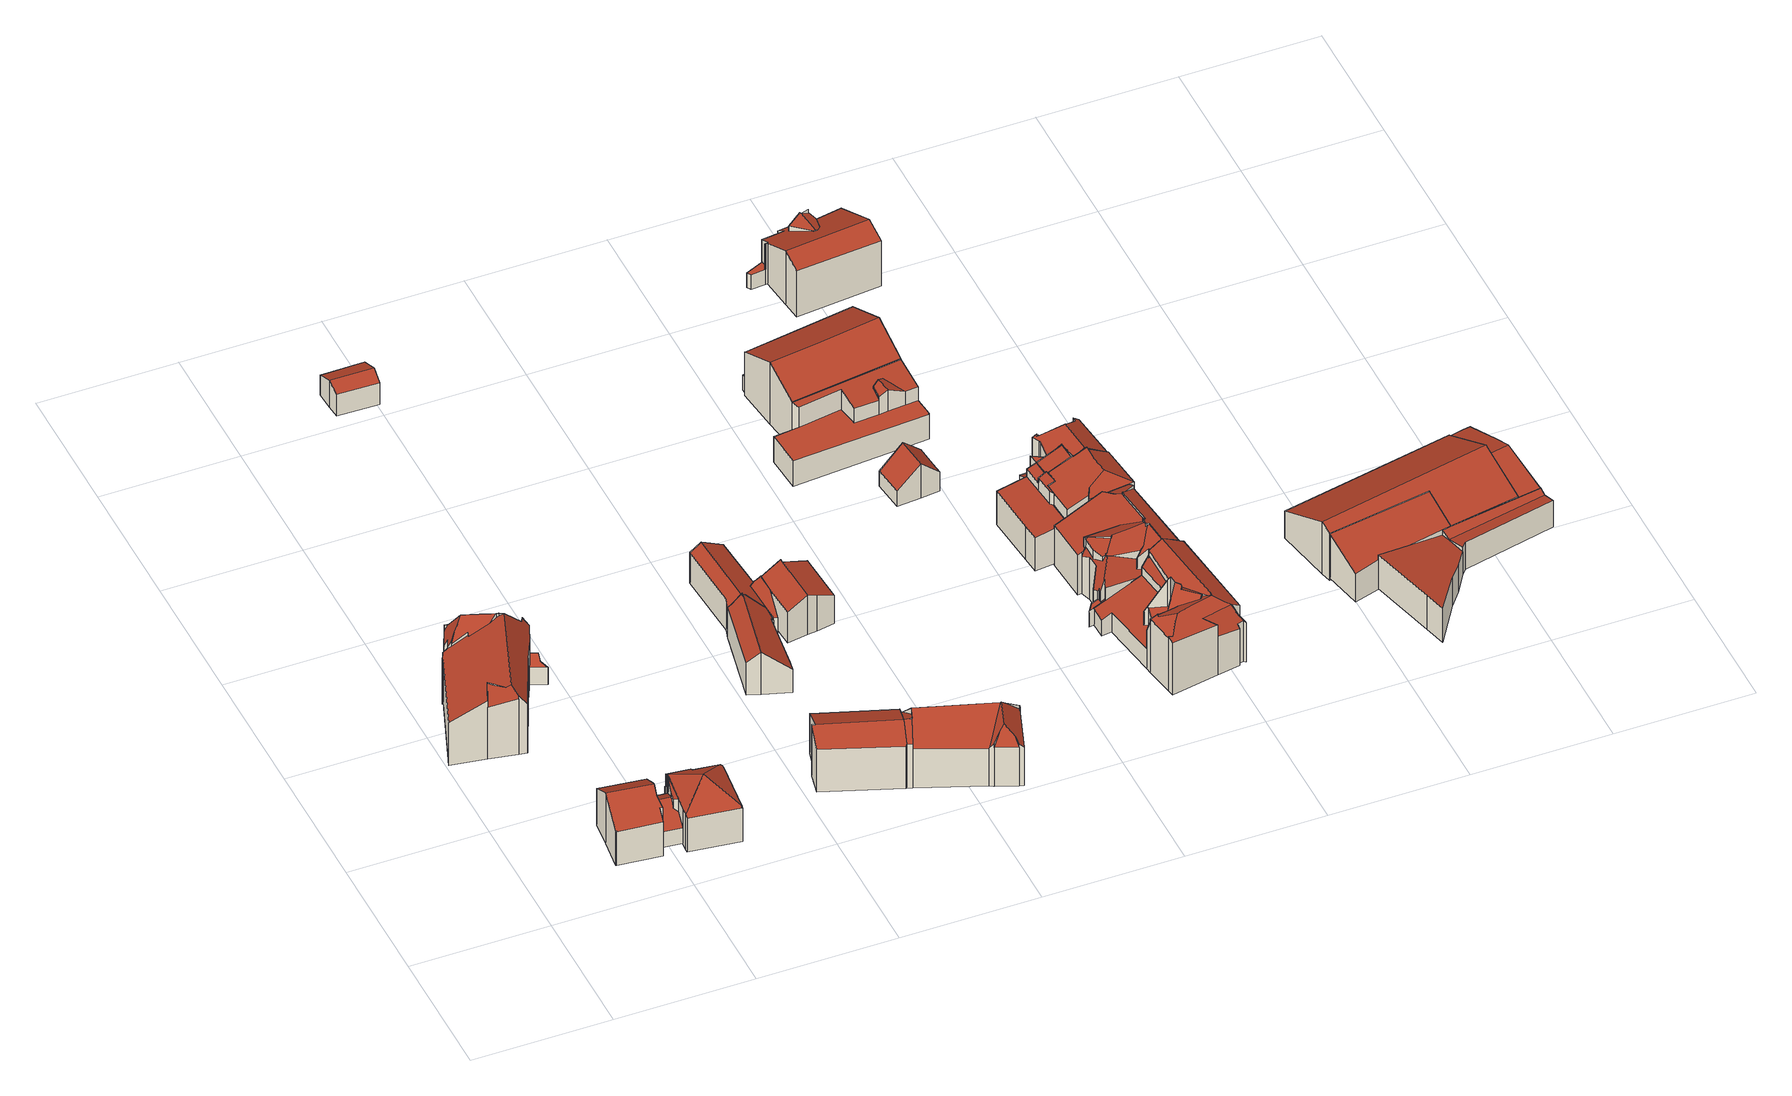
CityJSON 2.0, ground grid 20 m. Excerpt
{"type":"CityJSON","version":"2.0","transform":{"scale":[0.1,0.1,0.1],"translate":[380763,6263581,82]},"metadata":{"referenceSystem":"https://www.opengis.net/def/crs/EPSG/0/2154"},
"CityObjects":{
"building1":{"type":"Building","attributes":{"b3_dak_type":"slanted","b3_h_dak_50p":89.26,"b3_h_dak_70p":89.94,"b3_h_dak_max":91.08,"b3_h_dak_min":85.17,"b3_h_maaiveld":82.48,"b3_kas_warenhuis":false,"b3_reconstructie_onvolledig":false,"b3_rmse_lod12":1.96,"b3_rmse_lod13":1.01,"b3_rmse_lod22":0.295,"b3_val3dity_lod12":"[]","b3_val3dity_lod13":"[]","b3_val3dity_lod22":"[104]","b3_volume_lod12":555.77,"b3_volume_lod13":511.91,"b3_volume_lod22":474.06,"oorspronkelijkbouwjaar":2000},"children":["building1-1"]},
"building1-1":{"type":"BuildingPart","parents":["building1"],"geometry":[{"type":"Solid","lod":"2.2","boundaries":[[[[0,1,2,3,4,5,6,7,8,9,10,11,12]],[[13,14,15,16]],[[17,2,1,18]],[[19,4,3,20]],[[20,3,2,17,21]],[[22,12,11,23]],[[24,25,0,12,22,26]],[[27,9,8,28]],[[29,7,6,30]],[[28,8,7,29]],[[31,5,4,19]],[[30,6,5,31]],[[16,15,32,33]],[[23,11,10,32]],[[33,32,10,9,27]],[[34,22,35,36]],[[26,22,34]],[[37,38,14,13]],[[36,35,39,40]],[[40,39,25,24]],[[21,17,38,37]],[[18,1,0,25]],[[33,27,28,13,16]],[[22,23,32,15,41,35]],[[40,24,26,34,36]],[[21,37,13,28,29,30,31,19,20]],[[18,25,39,35,41,15,14,38,17]]]],"semantics":{"surfaces":[{"type":"GroundSurface"},{"type":"WallSurface","on_footprint_edge":false},{"type":"WallSurface","on_footprint_edge":true},{"type":"RoofSurface"}],"values":[[0,1,2,2,2,2,2,2,2,2,2,2,1,2,2,1,1,1,1,1,1,2,3,3,3,3,3]]}}]},
"building2":{"type":"Building","attributes":{"b3_dak_type":"slanted","b3_h_dak_50p":91.17,"b3_h_dak_70p":92.04,"b3_h_dak_max":94.02,"b3_h_dak_min":84.98,"b3_h_maaiveld":82.02,"b3_kas_warenhuis":false,"b3_reconstructie_onvolledig":false,"b3_rmse_lod12":1.67,"b3_rmse_lod13":1.67,"b3_rmse_lod22":0.371,"b3_val3dity_lod12":"[]","b3_val3dity_lod13":"[]","b3_val3dity_lod22":"[204]","b3_volume_lod12":1989.36,"b3_volume_lod13":1989.36,"b3_volume_lod22":1827.37,"oorspronkelijkbouwjaar":2000},"children":["building2-1"]},
"building2-1":{"type":"BuildingPart","parents":["building2"],"geometry":[{"type":"Solid","lod":"2.2","boundaries":[[[[42,43,44,45,46,47,48,49,50,51,52,53,54,55,56,57,58,59]],[[60,56,55,61]],[[62,57,56,60]],[[63,64,65,66]],[[66,65,67]],[[61,55,54,68]],[[69,48,47,70]],[[71,72,73,74]],[[70,75,74]],[[76,77,78]],[[79,45,44,80]],[[80,44,43,81]],[[82,52,51,83,84]],[[84,83,77,76]],[[75,70,47,46,85]],[[86,87,88]],[[89,59,58,90]],[[91,90,58,57,62]],[[90,91,92]],[[87,86,93,94]],[[85,46,45,79]],[[83,51,50,95]],[[95,50,49,96]],[[96,49,48,69]],[[97,98,99]],[[98,97,100,101]],[[101,100,102]],[[64,53,52,82]],[[68,54,53,64,63]],[[103,89,104]],[[94,93,104]],[[105,42,59,89,103]],[[106,107,108]],[[72,71,107,106]],[[73,72,109]],[[81,43,42,105]],[[64,82,84,76,78,110,111,98,101,102,67,65]],[[94,104,89,90,92,112,88,87]],[[102,112,92,91,62,60,61,68,63,66,67]],[[109,72,106,108,99,98,111,110,113]],[[73,109,113,110,78,77,83,95,96,69,70,74]],[[81,105,103,104,93,86,88,112,102,100,97,99,108,107,71,74,75,85,79,80]]]],"semantics":{"surfaces":[{"type":"GroundSurface"},{"type":"WallSurface","on_footprint_edge":true},{"type":"WallSurface","on_footprint_edge":false},{"type":"RoofSurface"}],"values":[[0,1,1,2,2,1,1,2,2,2,1,1,1,2,1,2,1,1,2,2,1,1,1,1,2,2,2,1,1,2,2,1,2,2,2,1,3,3,3,3,3,3]]}}]},
"building3":{"type":"Building","attributes":{"b3_dak_type":"slanted","b3_h_dak_50p":89.13,"b3_h_dak_70p":89.54,"b3_h_dak_max":91.14,"b3_h_dak_min":85.46,"b3_h_maaiveld":82.47,"b3_kas_warenhuis":false,"b3_reconstructie_onvolledig":false,"b3_rmse_lod12":1.01,"b3_rmse_lod13":0.703,"b3_rmse_lod22":0.0365,"b3_val3dity_lod12":"[]","b3_val3dity_lod13":"[]","b3_val3dity_lod22":"[303]","b3_volume_lod12":476.52,"b3_volume_lod13":469,"b3_volume_lod22":449.9,"oorspronkelijkbouwjaar":2000},"children":["building3-1"]},
"building3-1":{"type":"BuildingPart","parents":["building3"],"geometry":[{"type":"Solid","lod":"2.2","boundaries":[[[[114,115,116,117,118,119,120,121,122,123,1,11,124,125,126,127,128,129]],[[130,11,1,131]],[[132,124,11,130]],[[133,123,122,134]],[[135,121,120,136]],[[134,122,121,135]],[[137,138,139,140]],[[140,139,125,124,132]],[[141,126,125,139]],[[138,128,127,142]],[[142,127,126,141]],[[143,117,116,144]],[[145,129,128,138,137]],[[146,114,129,145]],[[136,120,119,147]],[[148,118,117,143]],[[144,116,115,149]],[[149,115,114,146]],[[131,1,123,133]],[[147,119,118,148]],[[142,141,139,138]],[[146,150,148,143,144,149]],[[150,146,145,137,140,132]],[[131,133,150,132,130]],[[147,148,150,133,134,135,136]]]],"semantics":{"surfaces":[{"type":"GroundSurface"},{"type":"WallSurface","on_footprint_edge":true},{"type":"WallSurface","on_footprint_edge":false},{"type":"RoofSurface"}],"values":[[0,1,1,1,1,1,2,1,1,1,1,1,1,1,1,1,1,1,1,1,3,3,3,3,3]]}}]},
"building4":{"type":"Building","attributes":{"b3_dak_type":"slanted","b3_h_dak_50p":86.15,"b3_h_dak_70p":86.4,"b3_h_dak_max":89.67,"b3_h_dak_min":84.18,"b3_h_maaiveld":82.73,"b3_kas_warenhuis":false,"b3_reconstructie_onvolledig":false,"b3_rmse_lod12":1.5,"b3_rmse_lod13":1.5,"b3_rmse_lod22":1.45,"b3_val3dity_lod12":"[]","b3_val3dity_lod13":"[]","b3_val3dity_lod22":"[]","b3_volume_lod12":7.26,"b3_volume_lod13":7.26,"b3_volume_lod22":7.1,"oorspronkelijkbouwjaar":2000},"children":["building4-1"]},
"building4-1":{"type":"BuildingPart","parents":["building4"],"geometry":[{"type":"Solid","lod":"2.2","boundaries":[[[[151,152,153,154,155]],[[156,152,151,157]],[[158,153,152,156]],[[157,151,155,159]],[[160,154,153,158]],[[159,155,154,160]],[[159,160,158,156,157]]]],"semantics":{"surfaces":[{"type":"GroundSurface"},{"type":"WallSurface","on_footprint_edge":true},{"type":"RoofSurface"}],"values":[[0,1,1,1,1,1,2]]}}]},
"building5":{"type":"Building","attributes":{"b3_dak_type":"slanted","b3_h_dak_50p":86.26,"b3_h_dak_70p":86.46,"b3_h_dak_max":86.85,"b3_h_dak_min":84.97,"b3_h_maaiveld":82.26,"b3_kas_warenhuis":false,"b3_reconstructie_onvolledig":false,"b3_rmse_lod12":0.413,"b3_rmse_lod13":0.413,"b3_rmse_lod22":0.165,"b3_val3dity_lod12":"[]","b3_val3dity_lod13":"[]","b3_val3dity_lod22":"[]","b3_volume_lod12":123.92,"b3_volume_lod13":123.92,"b3_volume_lod22":118.63,"oorspronkelijkbouwjaar":2000},"children":["building5-1"]},
"building5-1":{"type":"BuildingPart","parents":["building5"],"geometry":[{"type":"Solid","lod":"2.2","boundaries":[[[[161,162,163,164,165,166]],[[167,166,165,168]],[[169,164,163,170]],[[170,163,162,171]],[[172,161,166,167]],[[168,165,164,169]],[[171,162,161,172]],[[171,168,169,170]],[[171,172,167,168]]]],"semantics":{"surfaces":[{"type":"GroundSurface"},{"type":"WallSurface","on_footprint_edge":true},{"type":"RoofSurface"}],"values":[[0,1,1,1,1,1,1,2,2]]}}]},
"building6":{"type":"Building","attributes":{"b3_dak_type":"slanted","b3_h_dak_50p":90.21,"b3_h_dak_70p":90.58,"b3_h_dak_max":91.19,"b3_h_dak_min":89.09,"b3_h_maaiveld":82.38,"b3_kas_warenhuis":false,"b3_reconstructie_onvolledig":false,"b3_rmse_lod12":0.617,"b3_rmse_lod13":0.617,"b3_rmse_lod22":0.0295,"b3_val3dity_lod12":"[]","b3_val3dity_lod13":"[]","b3_val3dity_lod22":"[]","b3_volume_lod12":733.98,"b3_volume_lod13":733.98,"b3_volume_lod22":703.78,"oorspronkelijkbouwjaar":2000},"children":["building6-1"]},
"building6-1":{"type":"BuildingPart","parents":["building6"],"geometry":[{"type":"Solid","lod":"2.2","boundaries":[[[[173,174,175,176,177,178,179,180]],[[181,176,175,182]],[[182,175,174,183]],[[184,178,177,185]],[[185,177,176,181]],[[186,179,178,184]],[[187,180,179,186]],[[188,173,180,187]],[[183,174,173,188]],[[183,186,184,185,181,182]],[[186,183,188,187]]]],"semantics":{"surfaces":[{"type":"GroundSurface"},{"type":"WallSurface","on_footprint_edge":true},{"type":"RoofSurface"}],"values":[[0,1,1,1,1,1,1,1,1,2,2]]}}]},
"building7":{"type":"Building","attributes":{"b3_dak_type":"slanted","b3_h_dak_50p":88.09,"b3_h_dak_70p":88.48,"b3_h_dak_max":89.68,"b3_h_dak_min":86.56,"b3_h_maaiveld":82.54,"b3_kas_warenhuis":false,"b3_reconstructie_onvolledig":false,"b3_rmse_lod12":0.76,"b3_rmse_lod13":0.76,"b3_rmse_lod22":0.0428,"b3_val3dity_lod12":"[]","b3_val3dity_lod13":"[]","b3_val3dity_lod22":"[]","b3_volume_lod12":789.23,"b3_volume_lod13":789.23,"b3_volume_lod22":745.8,"oorspronkelijkbouwjaar":2000},"children":["building7-1"]},
"building7-1":{"type":"BuildingPart","parents":["building7"],"geometry":[{"type":"Solid","lod":"2.2","boundaries":[[[[189,190,191,192,193,194,195,196,197,198,199,200,201,202,203]],[[204,203,202,205]],[[206,189,203,204]],[[207,192,191,208]],[[208,191,190,209,210]],[[211,197,196,212]],[[213,214,200,199,215]],[[216,198,197,211]],[[217,218,219]],[[220,218,217,221,222]],[[223,224,218,220]],[[215,199,198,216]],[[225,226,216]],[[227,228,229]],[[230,231,232]],[[229,228,233,234]],[[235,201,200,214]],[[236,237,214,213]],[[222,221,237,236]],[[205,202,201,235]],[[238,223,226,225]],[[239,240,241]],[[242,195,194,239]],[[234,233,224,223,238]],[[240,239,194,193,243]],[[243,193,192,207]],[[209,190,189,206]],[[210,209,231,230]],[[212,196,195,242]],[[226,223,220,222,236,213,215,216]],[[219,204,205,235,214,237,221,217]],[[231,209,206,204,219,218,224,233,228,227,232]],[[210,230,232,227,241,240,243,207,208]],[[212,242,239,241,227,229,234,238,225,216,211]]]],"semantics":{"surfaces":[{"type":"GroundSurface"},{"type":"WallSurface","on_footprint_edge":true},{"type":"WallSurface","on_footprint_edge":false},{"type":"RoofSurface"}],"values":[[0,1,1,1,1,1,1,1,2,2,2,1,2,2,2,2,1,2,2,1,2,2,1,2,1,1,1,2,1,3,3,3,3,3]]}}]},
"building8":{"type":"Building","attributes":{"b3_dak_type":"slanted","b3_h_dak_50p":90.04,"b3_h_dak_70p":90.63,"b3_h_dak_max":91.61,"b3_h_dak_min":88.4,"b3_h_maaiveld":82.34,"b3_kas_warenhuis":false,"b3_reconstructie_onvolledig":false,"b3_rmse_lod12":0.984,"b3_rmse_lod13":0.984,"b3_rmse_lod22":0.0721,"b3_val3dity_lod12":"[]","b3_val3dity_lod13":"[]","b3_val3dity_lod22":"[201]","b3_volume_lod12":1002.85,"b3_volume_lod13":1002.85,"b3_volume_lod22":939,"oorspronkelijkbouwjaar":2000},"children":["building8-1"]},
"building8-1":{"type":"BuildingPart","parents":["building8"],"geometry":[{"type":"Solid","lod":"2.2","boundaries":[[[[244,245,246,247,248,249,250,251,252,253,254]],[[255,253,252,256]],[[257,258,259]],[[260,261,259]],[[262,263,254,253,255]],[[264,247,246,265,266]],[[266,265,267]],[[256,252,251,268]],[[269,270,271]],[[182,249,248,272,273]],[[265,246,245,274]],[[275,274,276]],[[272,248,247,264]],[[263,262,277]],[[270,269,258,257]],[[278,244,254,263]],[[273,272,279,280]],[[183,250,249,182]],[[281,282,283]],[[268,251,250,183]],[[284,282,281]],[[280,279,285,286]],[[286,285,261,260]],[[276,274,245,244,278]],[[287,267,265,274,275,288]],[[280,286,183,182,273]],[[283,264,266,267,287,281]],[[286,260,259,258,269,271,268,183]],[[284,257,259,261,285,279,272,264,283,282]],[[276,278,263,277,281,287,288,275]],[[257,284,281,277,262,255,256,268,271,270]]]],"semantics":{"surfaces":[{"type":"GroundSurface"},{"type":"WallSurface","on_footprint_edge":true},{"type":"WallSurface","on_footprint_edge":false},{"type":"RoofSurface"}],"values":[[0,1,2,2,1,1,2,1,2,1,1,2,1,2,2,1,2,1,2,1,2,2,2,1,3,3,3,3,3,3,3]]}}]},
"building9":{"type":"Building","attributes":{"b3_dak_type":"slanted","b3_h_dak_50p":88.64,"b3_h_dak_70p":88.97,"b3_h_dak_max":89.61,"b3_h_dak_min":87.62,"b3_h_maaiveld":82.81,"b3_kas_warenhuis":false,"b3_reconstructie_onvolledig":false,"b3_rmse_lod12":0.626,"b3_rmse_lod13":0.626,"b3_rmse_lod22":0.0305,"b3_val3dity_lod12":"[]","b3_val3dity_lod13":"[]","b3_val3dity_lod22":"[]","b3_volume_lod12":327.66,"b3_volume_lod13":327.66,"b3_volume_lod22":311.24,"oorspronkelijkbouwjaar":2000},"children":["building9-1"]},
"building9-1":{"type":"BuildingPart","parents":["building9"],"geometry":[{"type":"Solid","lod":"2.2","boundaries":[[[[289,290,291,292,293,294,295,296,297]],[[298,296,295,207]],[[299,292,291,300]],[[301,293,292,299]],[[207,295,294,302]],[[302,294,293,301]],[[303,290,289,304]],[[300,291,290,303]],[[304,289,297,305]],[[305,297,296,298]],[[301,304,305,298,207,302]],[[304,301,299,300,303]]]],"semantics":{"surfaces":[{"type":"GroundSurface"},{"type":"WallSurface","on_footprint_edge":true},{"type":"RoofSurface"}],"values":[[0,1,1,1,1,1,1,1,1,1,2,2]]}}]},
"building10":{"type":"Building","attributes":{"b3_dak_type":"slanted","b3_h_dak_50p":87.01,"b3_h_dak_70p":89.86,"b3_h_dak_max":90.7,"b3_h_dak_min":86.77,"b3_h_maaiveld":82.73,"b3_kas_warenhuis":false,"b3_reconstructie_onvolledig":false,"b3_rmse_lod12":2.23,"b3_rmse_lod13":0.31,"b3_rmse_lod22":0.106,"b3_val3dity_lod12":"[]","b3_val3dity_lod13":"[]","b3_val3dity_lod22":"[]","b3_volume_lod12":966.64,"b3_volume_lod13":728.36,"b3_volume_lod22":715.06,"oorspronkelijkbouwjaar":2000},"children":["building10-1"]},
"building10-1":{"type":"BuildingPart","parents":["building10"],"geometry":[{"type":"Solid","lod":"2.2","boundaries":[[[[306,307,308,309,310,311,312,313,314]],[[315,311,310,316]],[[317,313,312,318]],[[319,314,313,317,320]],[[321,309,308,322]],[[316,310,309,321]],[[323,306,314,319]],[[318,312,311,315]],[[324,325,326,327]],[[320,317,328,329]],[[330,331,332,333]],[[334,335,336,331,330]],[[322,308,307,337]],[[338,337,307,306,323]],[[333,332,337,338]],[[329,328,339,340]],[[341,325,324]],[[340,339,336,335]],[[327,326,335,334]],[[335,326,325,341,342,333,338,323,319,320,329,340]],[[336,339,328,317,318,315,316,321,322,337,332,331]],[[324,330,333,342,341]],[[330,324,327,334]]]],"semantics":{"surfaces":[{"type":"GroundSurface"},{"type":"WallSurface","on_footprint_edge":true},{"type":"WallSurface","on_footprint_edge":false},{"type":"RoofSurface"}],"values":[[0,1,1,1,1,1,1,1,2,2,2,2,1,1,2,2,2,2,2,3,3,3,3]]}}]},
"building11":{"type":"Building","attributes":{"b3_dak_type":"slanted","b3_h_dak_50p":87.06,"b3_h_dak_70p":87.68,"b3_h_dak_max":88.49,"b3_h_dak_min":85.48,"b3_h_maaiveld":82.71,"b3_kas_warenhuis":false,"b3_reconstructie_onvolledig":false,"b3_rmse_lod12":0.967,"b3_rmse_lod13":0.967,"b3_rmse_lod22":0.0373,"b3_val3dity_lod12":"[]","b3_val3dity_lod13":"[]","b3_val3dity_lod22":"[]","b3_volume_lod12":142.84,"b3_volume_lod13":142.84,"b3_volume_lod22":127.33,"oorspronkelijkbouwjaar":2000},"children":["building11-1"]},
"building11-1":{"type":"BuildingPart","parents":["building11"],"geometry":[{"type":"Solid","lod":"2.2","boundaries":[[[[343,344,345,346,347,348,349]],[[350,347,346,351]],[[352,348,347,350]],[[351,346,345,353]],[[353,345,344,354]],[[355,349,348,352]],[[356,343,349,355]],[[354,344,343,356]],[[356,355,352,350]],[[354,356,350,351,353]]]],"semantics":{"surfaces":[{"type":"GroundSurface"},{"type":"WallSurface","on_footprint_edge":true},{"type":"RoofSurface"}],"values":[[0,1,1,1,1,1,1,1,2,2]]}}]},
"building12":{"type":"Building","attributes":{"b3_dak_type":"slanted","b3_h_dak_50p":91.79,"b3_h_dak_70p":92.39,"b3_h_dak_max":93.91,"b3_h_dak_min":85.26,"b3_h_maaiveld":82.85,"b3_kas_warenhuis":false,"b3_reconstructie_onvolledig":false,"b3_rmse_lod12":1.4,"b3_rmse_lod13":1.05,"b3_rmse_lod22":0.0993,"b3_val3dity_lod12":"[]","b3_val3dity_lod13":"[]","b3_val3dity_lod22":"[]","b3_volume_lod12":1937.64,"b3_volume_lod13":1913.62,"b3_volume_lod22":1800.08,"oorspronkelijkbouwjaar":2000},"children":["building12-1"]},
"building12-1":{"type":"BuildingPart","parents":["building12"],"geometry":[{"type":"Solid","lod":"2.2","boundaries":[[[[357,358,359,360,361,362,363,364,365,366]],[[367,358,357,368]],[[368,357,366,369]],[[369,366,365,370]],[[371,359,358,367]],[[372,363,362,373]],[[374,364,363,372,375]],[[370,365,364,374]],[[375,372,376,377]],[[377,376,360,359,371]],[[378,361,360,376]],[[373,362,361,378]],[[370,379,367,368,369]],[[377,371,367,379,370,374,375]],[[373,378,376,372]]]],"semantics":{"surfaces":[{"type":"GroundSurface"},{"type":"WallSurface","on_footprint_edge":true},{"type":"WallSurface","on_footprint_edge":false},{"type":"RoofSurface"}],"values":[[0,1,1,1,1,1,1,1,2,1,1,1,3,3,3]]}}]},
"building13":{"type":"Building","attributes":{"b3_dak_type":"slanted","b3_h_dak_50p":88.48,"b3_h_dak_70p":88.65,"b3_h_dak_max":91.24,"b3_h_dak_min":88.13,"b3_h_maaiveld":82.53,"b3_kas_warenhuis":false,"b3_reconstructie_onvolledig":false,"b3_rmse_lod12":0.875,"b3_rmse_lod13":0.875,"b3_rmse_lod22":0.237,"b3_val3dity_lod12":"[]","b3_val3dity_lod13":"[]","b3_val3dity_lod22":"[]","b3_volume_lod12":333.53,"b3_volume_lod13":333.53,"b3_volume_lod22":338.57,"oorspronkelijkbouwjaar":2000},"children":["building13-1"]},
"building13-1":{"type":"BuildingPart","parents":["building13"],"geometry":[{"type":"Solid","lod":"2.2","boundaries":[[[[380,381,382,383,384,385,386,387,388,389]],[[390,382,381,391]],[[392,393,394,395]],[[396,397,395,398]],[[399,383,382,390]],[[398,395,394,400,401]],[[402,389,388,397,396]],[[397,388,387,403]],[[404,384,383,399]],[[405,385,384,404]],[[403,387,386,393,392]],[[393,386,385,405]],[[406,380,389,402]],[[401,400,391,407]],[[407,391,381,380,406]],[[403,392,395,397]],[[391,400,394,393,405,404,399,390]],[[407,406,402,396,398,401]]]],"semantics":{"surfaces":[{"type":"GroundSurface"},{"type":"WallSurface","on_footprint_edge":true},{"type":"WallSurface","on_footprint_edge":false},{"type":"RoofSurface"}],"values":[[0,1,2,2,1,2,1,1,1,1,1,1,1,2,1,3,3,3]]}}]},
"building14":{"type":"Building","attributes":{"b3_dak_type":"slanted","b3_h_dak_50p":91.56,"b3_h_dak_70p":92.02,"b3_h_dak_max":94.45,"b3_h_dak_min":85.09,"b3_h_maaiveld":82.4,"b3_kas_warenhuis":false,"b3_reconstructie_onvolledig":false,"b3_rmse_lod12":3.05,"b3_rmse_lod13":1.16,"b3_rmse_lod22":0.379,"b3_val3dity_lod12":"[]","b3_val3dity_lod13":"[]","b3_val3dity_lod22":"[104]","b3_volume_lod12":1900.28,"b3_volume_lod13":1676.74,"b3_volume_lod22":-4727.25,"oorspronkelijkbouwjaar":2000},"children":["building14-1"]},
"building14-1":{"type":"BuildingPart","parents":["building14"],"geometry":[{"type":"Solid","lod":"2.2","boundaries":[[[[408,409,410,411,412,413,414,415,416,417,418,419,420,421,422,423,424,425]],[[426,427,428,429]],[[430,416,415,431]],[[431,415,414,432]],[[433,434,421,420,435]],[[436,419,418,437,438]],[[435,420,419,436]],[[439,417,416,430]],[[440,439,441,442]],[[442,441,443,444]],[[445,446,447]],[[448,449,450,451]],[[452,425,424,450]],[[453,454,455]],[[454,453,456,446,445]],[[457,458,459,460]],[[461,456,453]],[[462,463,464,465]],[[466,465,464,467,468]],[[469,470,471]],[[449,448,471]],[[470,469,434,433]],[[437,418,417,439,440]],[[472,473,411,410,474]],[[474,410,409,475,476]],[[476,475,477]],[[478,479,480,481,482]],[[429,428,479,478,483]],[[484,485,486]],[[487,422,421,434]],[[432,414,413,488]],[[489,408,425,452]],[[482,481,490,491]],[[491,490,492]],[[493,423,422,487]],[[451,450,424,423,493]],[[494,495,496,497,498]],[[499,488,413,412,497]],[[500,473,472]],[[498,497,412,411,473]],[[444,443,501,463,462]],[[502,503,504]],[[481,480,505,506]],[[507,508,496,495]],[[509,510,511]],[[510,509,495,494]],[[512,513,514,515]],[[515,514,488,499]],[[516,512,517]],[[506,505,517]],[[518,519,513,512,516]],[[492,520,521]],[[438,437,465,466]],[[504,503,485,484]],[[520,492,508,507]],[[458,457,522]],[[468,467,523]],[[463,501,524,525]],[[475,409,408,489]],[[526,527,519,518]],[[528,529,530]],[[483,478,528]],[[460,459,529,528]],[[525,524,531,427,426]],[[427,531,527,526]],[[451,493,487,434,469,471,448]],[[510,494,498,473,500,532,533,511]],[[534,470,433,435,436,455,454,445,447]],[[520,507,495,509,511,533,535,446,456,461,486,485,503,502,521]],[[465,437,440,442,444,462]],[[529,459,458,522,536,504,484,523,530]],[[508,492,490,481,506,517,512,515,499,497,496]],[[477,470,534,447,446,535,533,532,500,472,474,476]],[[468,523,484,486,461,453,455,436,438,466]],[[475,489,452,450,449,471,470,477]],[[525,426,429,483,528,530,523,467,464,463]],[[460,528,478,482,491,492,521,502,504,536,522,457]],[[527,531,524,501,443,441,439,430,431,432,488,514,513,519]],[[427,526,518,516,517,505,480,479,428]]]],"semantics":{"surfaces":[{"type":"GroundSurface"},{"type":"WallSurface","on_footprint_edge":false},{"type":"WallSurface","on_footprint_edge":true},{"type":"RoofSurface"}],"values":[[0,1,2,2,2,2,2,2,1,1,1,1,2,1,1,1,1,1,1,1,1,1,2,2,2,1,1,1,1,2,2,2,1,1,2,2,1,2,1,2,1,1,1,1,1,1,1,1,1,1,1,1,1,1,1,1,1,1,2,1,1,1,1,1,1,3,3,3,3,3,3,3,3,3,3,3,3,3,3]]}}]},
"building15":{"type":"Building","attributes":{"b3_dak_type":"slanted","b3_h_dak_50p":91.5,"b3_h_dak_70p":91.92,"b3_h_dak_max":92.82,"b3_h_dak_min":85.01,"b3_h_maaiveld":82.33,"b3_kas_warenhuis":false,"b3_reconstructie_onvolledig":false,"b3_rmse_lod12":1.59,"b3_rmse_lod13":1.4,"b3_rmse_lod22":0.137,"b3_val3dity_lod12":"[]","b3_val3dity_lod13":"[]","b3_val3dity_lod22":"[104]","b3_volume_lod12":1487.12,"b3_volume_lod13":1479.17,"b3_volume_lod22":1356.11,"oorspronkelijkbouwjaar":2000},"children":["building15-1"]},
"building15-1":{"type":"BuildingPart","parents":["building15"],"geometry":[{"type":"Solid","lod":"2.2","boundaries":[[[[537,538,539,540,541,542,543,544,545,546,547,548,549,550,551,552,553,554,555,556]],[[557,558,559,560]],[[561,562,563]],[[564,565,563]],[[566,557,567]],[[562,561,568,569]],[[570,571,572]],[[573,574,575,576]],[[577,578,579]],[[580,581,582,583]],[[584,555,554,585]],[[586,587,588,589]],[[590,591,592]],[[593,594,595,596]],[[594,545,544,597]],[[598,552,551,599]],[[600,543,542,559]],[[589,588,540,539,601,602]],[[603,604,605,606]],[[606,605,607,608]],[[609,610,541,540,588]],[[611,612,610,609]],[[613,614,615]],[[616,550,549,617,618]],[[619,620,587,586]],[[596,595,604,603]],[[597,544,543,600]],[[560,559,542,541,610]],[[583,582,621]],[[621,622,623]],[[599,551,550,616]],[[624,625,553,552,598]],[[626,547,546,627]],[[628,548,547,626]],[[576,575,620,619]],[[565,564,629,585,630]],[[601,539,538,631]],[[632,537,556,633]],[[633,556,555,584]],[[630,585,554,553,625]],[[625,624,634]],[[579,578,635,636,637,638]],[[638,637,639]],[[591,590,640]],[[641,571,570,640]],[[637,636,581,580]],[[627,546,545,594,593]],[[608,607,558,557,566]],[[617,549,548,628]],[[618,617,642]],[[636,635,642]],[[571,641,643,644]],[[602,601,629,564]],[[645,646,647,648]],[[569,568,646,645]],[[639,614,613]],[[648,647,574,573]],[[644,643,612,611]],[[631,538,537,632]],[[591,640,570,572,649,620,575,574,650,615,614,623,622]],[[625,634,561,563,565,630]],[[644,611,609,588,587,620,649,572,571]],[[558,607,605,604,595,594,597,600,559]],[[636,642,617,628,626,627,593,596,603,606,608,566,567,651,592,591,622,621,582,581]],[[614,639,637,580,583,621,623]],[[647,646,568,561,634,624,598,599,616,618,642,635,578,577]],[[574,647,577,579,638,639,613,615,650]],[[648,573,576,619,586,589,602,564,563,562,569,645]],[[612,643,641,640,590,592,651,567,557,560,610]],[[631,632,633,584,585,629,601]]]],"semantics":{"surfaces":[{"type":"GroundSurface"},{"type":"WallSurface","on_footprint_edge":false},{"type":"WallSurface","on_footprint_edge":true},{"type":"RoofSurface"}],"values":[[0,1,1,1,1,1,1,1,1,1,2,1,1,1,2,2,2,2,1,1,2,1,1,2,1,1,2,2,1,1,2,2,2,2,1,1,2,2,2,2,1,1,1,1,1,1,2,1,2,1,1,1,1,1,1,1,1,1,2,3,3,3,3,3,3,3,3,3,3,3]]}}]},
"building16":{"type":"Building","attributes":{"b3_dak_type":"slanted","b3_h_dak_50p":91.81,"b3_h_dak_70p":92.26,"b3_h_dak_max":93.31,"b3_h_dak_min":90.49,"b3_h_maaiveld":82.32,"b3_kas_warenhuis":false,"b3_reconstructie_onvolledig":false,"b3_rmse_lod12":0.781,"b3_rmse_lod13":0.781,"b3_rmse_lod22":0.251,"b3_val3dity_lod12":"[]","b3_val3dity_lod13":"[]","b3_val3dity_lod22":"[]","b3_volume_lod12":792.4,"b3_volume_lod13":792.4,"b3_volume_lod22":760.26,"oorspronkelijkbouwjaar":2000},"children":["building16-1"]},
"building16-1":{"type":"BuildingPart","parents":["building16"],"geometry":[{"type":"Solid","lod":"2.2","boundaries":[[[[652,653,654,552,655,656,657,658,659,660,661,662]],[[663,659,658,403]],[[403,658,657,664]],[[665,666,662,661,667]],[[667,661,660,668,669]],[[668,660,659,663]],[[670,664,657,656,402]],[[402,656,655,671]],[[671,655,552,672]],[[673,652,662,666]],[[674,654,653,675]],[[676,674,677]],[[672,552,654,674,676]],[[675,653,652,673]],[[669,668,664,670]],[[666,665,678]],[[664,668,663,403]],[[679,677,674,675]],[[678,665,667,669,670,402,671,672,676,677,679]],[[666,678,679,675,673]]]],"semantics":{"surfaces":[{"type":"GroundSurface"},{"type":"WallSurface","on_footprint_edge":true},{"type":"WallSurface","on_footprint_edge":false},{"type":"RoofSurface"}],"values":[[0,1,1,1,1,1,1,1,1,1,1,2,1,1,2,2,3,3,3,3]]}}]},
"building17":{"type":"Building","attributes":{"b3_dak_type":"slanted","b3_h_dak_50p":91.78,"b3_h_dak_70p":92.37,"b3_h_dak_max":93.37,"b3_h_dak_min":84.82,"b3_h_maaiveld":82.4,"b3_kas_warenhuis":false,"b3_reconstructie_onvolledig":false,"b3_rmse_lod12":2.6,"b3_rmse_lod13":0.705,"b3_rmse_lod22":0.0777,"b3_val3dity_lod12":"[]","b3_val3dity_lod13":"[]","b3_val3dity_lod22":"[204]","b3_volume_lod12":530.88,"b3_volume_lod13":484.65,"b3_volume_lod22":463.91,"oorspronkelijkbouwjaar":2000},"children":["building17-1"]},
"building17-1":{"type":"BuildingPart","parents":["building17"],"geometry":[{"type":"Solid","lod":"2.2","boundaries":[[[[680,681,682,683,684,685,686,687,688,689,690,691,692,693,694,695,696,697]],[[698,683,682,699]],[[700,701,684,683,698]],[[702,685,684,701]],[[699,682,681,703]],[[704,705,701,700]],[[706,707,694,693,708,709]],[[710,695,694,707]],[[711,688,687,712]],[[713,702,712,714]],[[715,692,691,716]],[[709,708,717,718]],[[708,693,692,715]],[[719,720,721]],[[718,717,705,704]],[[722,697,696,720,719]],[[723,680,697,722]],[[720,696,695,710]],[[716,691,690,724]],[[703,681,680,723]],[[714,712,687,686,403]],[[403,686,685,702,713]],[[725,689,688,711]],[[724,690,689,725]],[[726,727,728]],[[727,726,707,706]],[[717,729,711,712,702,701,705]],[[707,726,728,730,731,721,720,710]],[[730,703,723,722,719,721,731]],[[403,713,714]],[[724,725,711,729,717,708,715,716]],[[727,706,709,718,704,700,698,699,703,730,728]]]],"semantics":{"surfaces":[{"type":"GroundSurface"},{"type":"WallSurface","on_footprint_edge":true},{"type":"WallSurface","on_footprint_edge":false},{"type":"RoofSurface"}],"values":[[0,1,1,1,1,2,1,1,1,2,1,2,1,2,2,1,1,1,1,1,1,1,1,1,2,2,3,3,3,3,3,3]]}}]},
"building18":{"type":"Building","attributes":{"b3_dak_type":"slanted","b3_h_dak_50p":90.87,"b3_h_dak_70p":91.27,"b3_h_dak_max":92.07,"b3_h_dak_min":85.24,"b3_h_maaiveld":82.94,"b3_kas_warenhuis":false,"b3_reconstructie_onvolledig":false,"b3_rmse_lod12":1.39,"b3_rmse_lod13":0.938,"b3_rmse_lod22":0.0483,"b3_val3dity_lod12":"[]","b3_val3dity_lod13":"[]","b3_val3dity_lod22":"[104]","b3_volume_lod12":1026.2,"b3_volume_lod13":1010.11,"b3_volume_lod22":-52.68,"oorspronkelijkbouwjaar":2000},"children":["building18-1"]},
"building18-1":{"type":"BuildingPart","parents":["building18"],"geometry":[{"type":"MultiSurface","lod":"2.2","boundaries":[[[732,733,734,735,736,737,738,739,740,741,742,743,744,745,746,747,748]],[[749,741,740,750]],[[750,740,739,751]],[[752,743,742,753]],[[754,755,756,757]],[[758,737,736,759]],[[760,738,737,758]],[[761,762,755,754]],[[762,747,746,763]],[[764,748,747,762,761]],[[765,766,767,768]],[[769,770,766,765]],[[771,772,770,769]],[[753,742,741,749]],[[768,767,773,774]],[[772,735,734,775]],[[759,736,735,772]],[[751,739,738,760]],[[775,734,733,776]],[[777,778,779]],[[778,777,772,780]],[[763,746,745,781]],[[757,756,782,783]],[[783,782,744,743,752]],[[781,745,744,782]],[[784,732,748,764]],[[776,733,732,784]],[[774,773,785,786]],[[786,785,787]],[[751,753,749,750]],[[781,782,756,755,762,763]],[[787,785,773,767,766,770,772,775,776,784,764,761,754,757,783,752,753,751,760,758,759,772,777,779]],[[774,786,769,765,768]],[[786,787,779,778,788,769]]],"semantics":{"surfaces":[{"type":"GroundSurface"},{"type":"WallSurface","on_footprint_edge":true},{"type":"WallSurface","on_footprint_edge":false},{"type":"RoofSurface"}],"values":[0,1,1,1,2,1,1,2,1,1,2,2,2,1,2,1,1,1,1,2,2,1,2,1,1,1,1,2,2,3,3,3,3,3]}}]},
"building19":{"type":"Building","attributes":{"b3_dak_type":"slanted","b3_h_dak_50p":89.04,"b3_h_dak_70p":89.49,"b3_h_dak_max":91.49,"b3_h_dak_min":87.68,"b3_h_maaiveld":82.79,"b3_kas_warenhuis":false,"b3_reconstructie_onvolledig":false,"b3_rmse_lod12":0.918,"b3_rmse_lod13":0.918,"b3_rmse_lod22":0.135,"b3_val3dity_lod12":"[]","b3_val3dity_lod13":"[]","b3_val3dity_lod22":"[]","b3_volume_lod12":532.23,"b3_volume_lod13":532.23,"b3_volume_lod22":495.07,"oorspronkelijkbouwjaar":2000},"children":["building19-1"]},
"building19-1":{"type":"BuildingPart","parents":["building19"],"geometry":[{"type":"Solid","lod":"2.2","boundaries":[[[[789,790,791,792,793]],[[794,792,791,795]],[[796,790,789,797]],[[795,791,790,796]],[[797,789,793,798]],[[798,793,792,794]],[[798,794,795,796,797]]]],"semantics":{"surfaces":[{"type":"GroundSurface"},{"type":"WallSurface","on_footprint_edge":true},{"type":"RoofSurface"}],"values":[[0,1,1,1,1,1,2]]}}]},
"building20":{"type":"Building","attributes":{"b3_dak_type":"slanted","b3_h_dak_50p":87.65,"b3_h_dak_70p":88.07,"b3_h_dak_max":91,"b3_h_dak_min":86.99,"b3_h_maaiveld":82.96,"b3_kas_warenhuis":false,"b3_reconstructie_onvolledig":false,"b3_rmse_lod12":0.67,"b3_rmse_lod13":0.67,"b3_rmse_lod22":0.292,"b3_val3dity_lod12":"[]","b3_val3dity_lod13":"[]","b3_val3dity_lod22":"[]","b3_volume_lod12":711.52,"b3_volume_lod13":711.52,"b3_volume_lod22":667.08,"oorspronkelijkbouwjaar":2000},"children":["building20-1"]},
"building20-1":{"type":"BuildingPart","parents":["building20"],"geometry":[{"type":"Solid","lod":"2.2","boundaries":[[[[799,800,801,802,803,804,805,806,807,808,809,810]],[[811,805,804,812]],[[798,806,805,811,813]],[[814,802,801,815]],[[816,803,802,814]],[[815,801,800,817]],[[812,804,803,816]],[[813,811,818,819]],[[820,810,809,821]],[[822,823,799,810,820]],[[824,808,807,825]],[[825,807,806,798]],[[821,809,808,824]],[[819,818,823,822]],[[817,800,799,823]],[[819,824,825,798,813]],[[817,823,818,811,812,816,814,815]],[[824,819,822,820,821]]]],"semantics":{"surfaces":[{"type":"GroundSurface"},{"type":"WallSurface","on_footprint_edge":true},{"type":"WallSurface","on_footprint_edge":false},{"type":"RoofSurface"}],"values":[[0,1,1,1,1,1,1,2,1,1,1,1,1,2,1,3,3,3]]}}]},
"building21":{"type":"Building","attributes":{"b3_dak_type":"slanted","b3_h_dak_50p":89.27,"b3_h_dak_70p":90.13,"b3_h_dak_max":91.45,"b3_h_dak_min":86.78,"b3_h_maaiveld":82.44,"b3_kas_warenhuis":false,"b3_reconstructie_onvolledig":false,"b3_rmse_lod12":1.43,"b3_rmse_lod13":1.43,"b3_rmse_lod22":0.0507,"b3_val3dity_lod12":"[]","b3_val3dity_lod13":"[]","b3_val3dity_lod22":"[]","b3_volume_lod12":2838.99,"b3_volume_lod13":2838.99,"b3_volume_lod22":2532.34,"oorspronkelijkbouwjaar":2000},"children":["building21-1"]},
"building21-1":{"type":"BuildingPart","parents":["building21"],"geometry":[{"type":"Solid","lod":"2.2","boundaries":[[[[826,827,828,829,830,831,832,833,834,835,836,837]],[[838,839,840,841]],[[794,833,832,798]],[[795,834,833,794]],[[842,826,837,843]],[[841,840,843,844]],[[845,835,834,795]],[[846,830,829,847]],[[847,829,828,848]],[[849,836,835,845]],[[848,828,827,850]],[[850,827,826,842]],[[844,843,837,836,849]],[[798,832,831,851,852]],[[852,851,839,838]],[[851,831,830,846]],[[850,842,843,840,839,847,848]],[[841,853,845,795,794,798,852,838]],[[851,846,847,839]],[[845,853,841,844,849]]]],"semantics":{"surfaces":[{"type":"GroundSurface"},{"type":"WallSurface","on_footprint_edge":false},{"type":"WallSurface","on_footprint_edge":true},{"type":"RoofSurface"}],"values":[[0,1,2,2,2,1,2,2,2,2,2,2,2,2,1,2,3,3,3,3]]}}]}
},
"vertices":[
[219,94,5],[217,75,5],[190,78,5],[186,79,5],[184,62,5],[122,69,5],[122,70,5],[121,70,5],[126,114,5],[130,152,5],[196,144,5],[225,141,5],[224,138,5],[190,106,91],[190,106,49],[192,115,54],[192,115,85],[190,78,31],[217,75,31],[184,62,63],[186,79,73],[190,78,73],[224,138,37],[225,141,35],[219,94,65],[219,94,43],[224,138,65],[130,152,67],[126,114,91],[121,70,63],[122,70,63],[122,69,62],[196,144,35],[196,144,67],[224,138,64],[217,112,54],[217,112,62],[188,93,82],[188,93,40],[214,100,46],[214,100,61],[208,113,54],
[4,340,0],[47,456,0],[44,453,0],[52,469,0],[53,469,0],[54,470,0],[60,471,0],[66,485,0],[61,487,0],[72,511,0],[78,522,0],[170,485,0],[179,482,0],[165,448,0],[148,414,0],[107,321,0],[95,323,0],[55,331,0],[148,414,73],[165,448,66],[107,321,83],[170,485,78],[170,485,64],[167,479,75],[167,479,78],[165,476,80],[179,482,64],[60,471,76],[54,470,64],[64,470,78],[64,470,81],[64,470,85],[59,470,76],[54,470,73],[76,510,79],[76,510,77],[77,506,83],[52,469,72],[44,453,71],[47,456,72],[78,522,60],[72,511,69],[72,511,79],[53,469,72],[66,339,102],[66,339,118],[82,333,111],[55,331,88],[95,323,95],[95,323,100],[95,325,100],[59,342,98],[59,342,120],[61,487,64],[66,485,76],[126,467,108],[126,467,115],[116,464,104],[129,466,110],[129,466,115],[136,464,114],[55,331,99],[56,334,98],[4,340,72],[87,469,94],[87,469,89],[87,466,90],[71,475,95],[83,482,115],[106,474,115],[88,332,114],[76,478,103],
[294,132,5],[297,132,5],[297,128,5],[289,50,5],[288,51,5],[288,49,5],[289,49,5],[289,48,5],[215,57,5],[215,62,5],[225,144,5],[225,148,5],[226,155,5],[259,152,5],[258,144,5],[258,137,5],[225,141,65],[217,75,65],[225,144,64],[215,62,65],[215,57,62],[289,48,62],[289,49,63],[258,144,62],[258,144,41],[225,148,40],[225,148,62],[226,155,35],[259,152,35],[289,50,63],[297,128,64],[258,137,67],[294,132,67],[288,49,63],[288,51,64],[297,132,64],[256,98,91],
[165,448,7],[175,444,7],[174,436,7],[181,426,7],[159,436,7],[175,444,49],[165,448,50],[174,436,42],[159,436,37],[181,426,36],
[203,1068,3],[204,1040,3],[203,1019,3],[143,1020,3],[141,1040,3],[140,1066,3],[140,1066,37],[141,1040,48],[143,1020,40],[203,1019,39],[204,1040,48],[203,1068,36],
[546,134,4],[534,93,4],[525,62,4],[523,60,4],[415,100,4],[422,131,4],[426,130,4],[437,173,4],[523,60,76],[525,62,77],[534,93,91],[422,131,91],[415,100,76],[426,130,91],[437,173,71],[546,134,72],
[477,544,5],[485,455,5],[491,455,5],[492,428,5],[482,379,5],[478,383,5],[475,386,5],[466,303,5],[464,289,5],[425,302,5],[407,308,5],[430,420,5],[434,435,5],[428,538,5],[445,540,5],[445,540,67],[428,538,57],[477,544,49],[492,428,60],[491,455,61],[485,455,46],[485,455,57],[464,289,44],[466,303,44],[430,420,58],[430,420,54],[407,308,60],[425,302,76],[450,420,66],[450,420,67],[451,424,67],[450,420,75],[436,419,58],[436,419,63],[449,417,75],[449,417,68],[449,414,76],[449,414,75],[477,406,52],[472,407,55],[472,407,56],[482,455,56],[482,455,48],[475,452,52],[453,417,66],[453,417,73],[434,435,57],[433,419,60],[433,419,56],[449,417,76],[478,383,48],[478,383,52],[477,405,52],[475,386,50],[482,379,54],
[665,6,3],[659,8,3],[629,20,3],[623,23,3],[532,59,3],[525,62,3],[534,93,3],[543,123,3],[546,134,3],[693,84,3],[690,78,3],[693,84,64],[546,134,62],[551,106,95],[551,106,84],[547,96,89],[545,92,91],[545,92,87],[690,78,73],[690,78,67],[623,23,67],[629,20,69],[629,20,75],[639,27,85],[543,123,77],[551,108,83],[551,108,93],[545,122,77],[532,59,69],[532,59,77],[659,8,68],[657,16,80],[659,8,74],[667,72,90],[665,6,68],[544,90,86],[544,90,92],[660,69,97],[660,69,95],[658,68,94],[660,70,95],[542,91,86],[542,91,92],[647,30,95],[654,21,85],
[521,455,8],[560,463,8],[565,388,8],[539,384,8],[525,382,8],[495,377,8],[492,428,8],[491,455,8],[521,460,8],[491,455,60],[539,384,68],[565,388,56],[525,382,75],[495,377,60],[560,463,57],[521,455,75],[521,460,75],
[814,747,7],[819,702,7],[822,673,7],[821,673,7],[821,671,7],[624,656,7],[620,710,7],[657,715,7],[652,724,7],[624,656,50],[821,671,49],[657,715,49],[620,710,50],[652,724,86],[657,715,83],[821,673,49],[822,673,49],[814,747,85],[771,721,86],[771,721,80],[762,716,78],[762,716,81],[721,725,49],[721,725,83],[775,698,85],[775,698,49],[800,700,49],[800,700,72],[762,697,79],[762,697,73],[762,697,49],[819,702,49],[819,702,72],[726,694,49],[726,694,74],[780,726,81],[792,710,76],
[761,618,7],[788,622,7],[791,589,7],[793,573,7],[766,570,7],[731,567,7],[726,613,7],[766,570,65],[793,573,39],[731,567,32],[791,589,40],[788,622,40],[726,613,32],[761,618,65],
[652,724,8],[645,778,8],[637,843,8],[640,843,8],[639,854,8],[663,858,8],[686,850,8],[800,869,8],[808,803,8],[814,747,8],[645,778,113],[652,724,87],[814,747,86],[808,803,113],[637,843,82],[686,850,34],[663,858,33],[800,869,82],[686,850,82],[640,843,34],[640,843,82],[639,854,33],[721,789,113],
[887,441,5],[888,425,5],[891,388,5],[844,383,5],[842,408,5],[835,486,5],[879,491,5],[893,492,5],[895,464,5],[898,442,5],[891,388,67],[888,425,68],[879,491,80],[879,491,67],[882,460,67],[882,460,80],[895,464,92],[895,464,85],[882,460,88],[844,383,61],[885,430,67],[885,430,88],[898,442,92],[893,492,85],[842,408,61],[835,486,62],[887,441,89],[888,425,88],
[1012,110,4],[978,104,4],[910,91,4],[908,100,4],[901,143,4],[900,152,4],[887,235,4],[872,233,4],[872,258,4],[942,265,4],[952,266,4],[972,268,4],[1003,271,4],[1020,129,4],[1022,116,4],[1022,113,4],[1019,115,4],[1010,113,4],[916,185,79],[916,185,75],[934,164,88],[934,164,132],[872,258,32],[872,233,31],[887,235,37],[1020,129,88],[1020,129,70],[1003,271,90],[972,268,108],[952,266,88],[952,266,96],[942,265,58],[942,265,72],[949,210,59],[949,210,73],[938,204,55],[938,204,57],[986,141,108],[986,141,107],[987,141,107],[1019,116,75],[1019,116,74],[1019,115,73],[1019,115,74],[1010,113,73],[986,143,107],[986,143,108],[986,146,108],[986,143,106],[956,168,111],[956,168,106],[956,171,105],[956,171,113],[984,143,106],[949,198,72],[949,198,69],[955,194,80],[955,194,81],[955,194,92],[958,192,86],[958,192,94],[1007,125,93],[1007,125,97],[1015,119,80],[908,100,97],[908,100,94],[910,91,93],[978,104,70],[978,104,89],[962,115,97],[938,162,102],[938,162,92],[930,153,81],[930,153,84],[930,153,94],[938,162,139],[978,153,103],[978,153,100],[982,145,105],[1022,116,70],[900,152,38],[1012,110,66],[928,150,89],[928,150,92],[929,149,91],[1022,113,70],[910,143,99],[910,143,96],[910,143,95],[901,143,90],[901,143,95],[900,152,69],[913,99,96],[949,198,58],[972,144,104],[975,148,102],[975,148,107],[923,154,74],[923,154,77],[912,148,94],[912,148,85],[911,143,96],[911,143,100],[910,138,99],[917,157,67],[917,157,45],[916,156,45],[916,156,69],[917,157,68],[918,156,69],[920,163,73],[920,163,46],[929,149,95],[943,150,97],[954,165,109],[960,189,95],[912,189,44],[912,189,67],[915,171,69],[915,171,45],[950,177,114],[950,177,105],[958,187,96],[916,185,46],[924,116,104],[931,126,108],[1000,130,100],[956,133,108],[964,157,108],
[991,393,3],[1006,272,3],[996,271,3],[971,268,3],[952,266,3],[889,259,3],[865,257,3],[872,266,3],[881,267,3],[879,276,3],[888,288,3],[887,306,3],[882,321,3],[876,320,3],[872,386,3],[891,388,3],[943,394,3],[983,399,3],[993,400,3],[993,395,3],[889,262,64],[889,262,39],[889,259,39],[889,259,59],[962,373,104],[962,373,106],[968,377,102],[984,388,93],[984,388,98],[889,262,71],[889,264,71],[961,372,104],[961,372,107],[944,274,92],[944,274,90],[950,278,94],[964,306,110],[964,306,107],[963,301,105],[963,301,110],[939,328,94],[888,328,75],[888,328,91],[889,299,92],[889,299,77],[894,280,87],[894,280,94],[993,400,66],[983,399,81],[968,301,108],[968,301,107],[971,268,107],[971,268,108],[898,276,98],[898,276,96],[898,275,95],[881,267,51],[881,267,37],[882,266,37],[882,266,52],[872,266,33],[891,388,77],[872,386,70],[865,257,29],[996,271,84],[996,271,94],[883,266,55],[883,266,37],[882,264,37],[882,264,53],[883,261,36],[883,261,54],[952,266,95],[952,266,55],[953,268,96],[953,268,61],[913,297,108],[913,297,105],[916,301,107],[876,320,70],[882,321,66],[882,321,73],[965,301,109],[965,301,105],[898,280,96],[898,280,98],[900,280,98],[943,394,97],[943,394,92],[888,288,74],[879,276,47],[887,306,74],[984,388,81],[983,399,92],[1006,272,68],[991,393,70],[993,395,66],[955,377,102],[888,321,75],[888,321,81],[888,321,93],[888,321,95],[892,322,95],[905,276,95],[944,274,77],[885,321,74],[937,269,67],[937,269,85],[967,312,108],[967,312,104],[964,313,103],[964,313,109],[962,297,103],[942,303,107],[895,271,87],
[984,469,3],[990,400,3],[923,392,3],[887,441,3],[898,442,3],[896,461,3],[893,492,3],[930,495,3],[932,464,3],[933,463,3],[952,465,3],[930,495,100],[896,461,85],[952,465,113],[952,465,110],[933,463,106],[932,464,100],[932,464,106],[896,461,92],[887,441,88],[891,388,88],[984,469,90],[923,392,92],[990,400,92],[923,392,99],[928,402,102],[952,441,112],[955,416,112],
[982,469,4],[949,465,4],[933,463,4],[930,495,4],[909,493,4],[905,493,4],[893,492,4],[891,507,4],[890,521,4],[889,537,4],[890,537,4],[890,538,4],[905,539,4],[906,535,4],[912,535,4],[912,539,4],[966,541,4],[974,541,4],[930,495,102],[933,463,103],[909,493,89],[909,493,31],[905,493,31],[949,465,113],[911,521,92],[911,521,37],[912,535,93],[912,535,89],[906,535,30],[906,535,89],[912,539,84],[890,521,38],[891,507,35],[905,493,90],[891,507,85],[905,539,28],[890,538,28],[910,523,38],[910,523,91],[966,541,97],[966,541,89],[965,533,98],[974,541,91],[982,469,91],[890,537,28],[889,537,28],[912,534,90],[912,534,93],[914,530,94],[901,522,38],[944,517,113],[951,522,108],
[784,1053,9],[778,1061,9],[815,1065,9],[819,1057,9],[827,1059,9],[826,1056,9],[869,1066,9],[879,998,9],[883,968,9],[759,956,9],[756,984,9],[751,1030,9],[748,1030,9],[727,1028,9],[723,1034,9],[750,1046,9],[750,1048,9],[759,956,87],[883,968,86],[879,998,100],[751,1030,78],[756,984,100],[752,1032,77],[752,1032,34],[747,1031,34],[747,1031,77],[826,1056,70],[827,1059,69],[869,1066,68],[750,1046,71],[750,1046,34],[723,1034,34],[750,1048,70],[807,1056,90],[807,1056,69],[788,1048,72],[788,1048,80],[808,1054,90],[808,1054,70],[819,1057,90],[819,1057,69],[810,1018,87],[810,1018,88],[815,1065,66],[778,1061,65],[825,1045,75],[825,1045,82],[822,1026,84],[819,1057,82],[727,1028,34],[748,1030,34],[748,1030,78],[784,1053,69],[812,1018,87],[812,1018,89],[817,1020,86],[819,1057,85],
[1232,171,8],[1196,160,8],[1184,216,8],[1335,243,8],[1344,195,8],[1335,243,82],[1184,216,84],[1196,160,56],[1232,171,58],[1344,195,58],
[1342,151,10],[1323,123,10],[1305,100,10],[1266,41,10],[1258,72,10],[1232,171,10],[1331,192,10],[1344,195,10],[1481,220,10],[1482,210,10],[1486,191,10],[1349,160,10],[1331,192,50],[1232,171,67],[1331,192,58],[1266,41,68],[1305,100,59],[1258,72,68],[1323,123,55],[1335,179,50],[1335,179,51],[1349,160,56],[1486,191,55],[1342,151,57],[1342,151,50],[1482,210,51],[1481,220,55],
[1438,371,4],[1448,372,4],[1461,316,4],[1466,290,4],[1481,220,4],[1447,214,4],[1344,195,4],[1335,243,4],[1184,216,4],[1180,232,4],[1164,315,4],[1416,366,4],[1433,283,92],[1433,283,78],[1433,285,78],[1433,285,93],[1438,371,49],[1416,366,49],[1416,366,51],[1180,232,92],[1481,220,54],[1466,290,78],[1461,316,69],[1164,315,50],[1448,372,50],[1447,214,54],[1447,214,57],[1372,272,93]
]}
